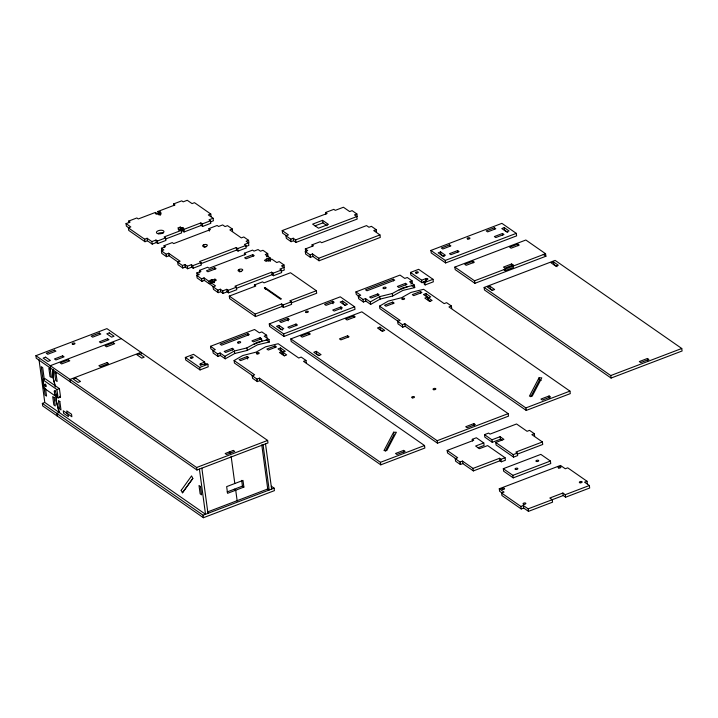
<?xml version="1.0" encoding="UTF-8"?>
<svg xmlns="http://www.w3.org/2000/svg" width="718" height="718" viewBox="0 0 718 718"><rect width="100%" height="100%" fill="white"/><g stroke="black" fill="none" stroke-linecap="round" stroke-linejoin="round"><path stroke-width="1.08" d="M56.094 394.972L56.076 400.07L59.181 412.473L56.175 400.868L56.148 394.272M393.617 432.218L383.995 450.572L386.742 450.617L396.363 432.263L393.617 432.218L393.958 434.731L385.342 451.155M539.038 377.803L529.417 396.156L532.173 396.21L541.794 377.847L539.038 377.803L539.38 380.316L530.773 396.74M181.178 490.376L191.571 475.908L192.846 478.493L182.435 492.853L181.16 490.268M182.417 492.754L192.828 478.394M423.961 281.806L427.165 279.634A1.427 0.664 -7.7 0 0 427.668 278.674A1.427 0.664 -7.7 0 0 425.729 278.638L421.645 280.191L410.49 272.427L418.648 269.322L433.008 279.302L433.349 281.815L425.182 284.929L424.302 284.319L423.961 281.806L424.85 282.416L425.182 284.929M253.212 376.097L234.445 363.039L234.104 360.526L242.774 355.527L256.138 352.125L265.579 346.83L278.18 343.725L298.733 358.022L301.183 357.088L305.967 360.418L306.308 362.931M397.745 321.063L379.876 308.623L379.535 306.119L388.196 301.111L401.568 297.71L411.01 292.414L423.611 289.309L444.164 303.606L446.605 302.673L451.398 306.003L451.739 308.516M220.085 352.978L224.887 356.316L234.328 351.012L246.92 347.907L257.134 342.315L268.963 339.506L269.304 342.019L257.475 344.828L247.261 350.42L234.669 353.525L225.228 358.82L220.426 355.482L220.085 352.978L217.644 353.911L212.851 350.581L215.301 349.648L210.509 346.309L254.576 329.499L259.377 332.838L261.828 331.904L266.611 335.234L266.952 337.747M365.516 298.562L370.317 301.901L379.75 296.597L392.351 293.5L402.565 287.9L414.385 285.091L414.726 287.604L402.906 290.413L392.692 296.004L380.091 299.11L370.65 304.405L365.857 301.075L365.516 298.562L363.066 299.496L358.282 296.166L360.732 295.233L355.931 291.894L400.007 275.093L404.808 278.422L407.25 277.489L412.042 280.819L412.374 283.332L410.75 283.951M128.917 222.742L128.684 221.072L136.851 217.958L138.287 218.954L155.42 212.42L156.38 213.084L155.321 213.488L156.371 214.224L157.43 213.82L158.866 214.817L161.317 213.883L159.881 212.887L160.94 212.483L159.89 211.747L158.831 212.151L157.87 211.487L175.012 204.953L173.577 203.948L181.735 200.843L183.171 201.839L187.254 200.286L192.038 203.607L194.488 202.673L210.76 214L211.101 216.504M128.773 227.794L126.377 226.134L126.045 223.621L130.12 222.068L128.684 221.072M165.472 239.058L181.609 232.91L181.268 230.397L164.126 236.931L165.562 237.927L165.903 240.44L157.736 243.555L156.3 242.558L152.225 244.111L147.432 240.781L144.991 241.715L128.719 230.397L128.378 227.884L130.829 226.951L126.045 223.621M128.378 227.884L144.65 239.202L147.1 238.268L151.884 241.598L152.225 244.111M210.76 214L208.31 214.933L213.093 218.263L213.434 220.767L210.374 221.934M181.708 228.064L182.767 227.66L183.108 230.173L182.04 230.577L181.708 228.064L180.272 227.067L177.822 228.001L179.258 228.997L178.199 229.401L179.249 230.137M178.979 230.2L180.604 229.581L182.04 230.577M213.093 218.263L209.019 219.816L210.455 220.812L210.787 223.325L202.629 226.439L201.193 225.434L184.05 231.977L183.099 231.304L182.758 228.8L183.817 228.396L182.767 227.66M151.884 241.598L155.968 240.045L157.404 241.042L157.736 243.555M182.758 228.8L183.718 229.464L200.852 222.93L202.288 223.926L202.629 226.439M157.404 241.042L165.562 237.927M202.288 223.926L210.455 220.812M183.099 231.304L184.158 230.9M164.323 247.378L164.099 245.709L172.257 242.594L173.693 243.59L210.428 229.589L208.992 228.584L217.15 225.479L218.586 226.475L222.67 224.922L225.057 226.583L227.507 225.649L232.291 228.979L232.632 231.492M161.792 250.77L161.451 248.257L165.535 246.705L164.099 245.709M178.692 262.528L168.972 255.761L166.522 256.694L161.738 253.364L161.397 250.86L163.848 249.927L161.451 248.257M161.397 250.86L166.181 254.19L168.631 253.257L180.119 261.244L177.669 262.178L178.01 264.691L182.794 268.02L185.244 267.087L187.631 268.747L191.715 267.195L193.151 268.191L201.309 265.077L200.977 262.564L199.541 261.567L236.267 247.566L237.703 248.563L238.044 251.076L246.202 247.961L245.861 245.448L244.425 244.452L248.509 242.899L248.85 245.403L245.789 246.57M232.291 228.979L229.85 229.913L241.329 237.9L243.779 236.967L248.563 240.297L248.904 242.81M177.669 262.178L182.453 265.507L184.903 264.574L187.299 266.234L187.631 268.747M248.563 240.297L246.112 241.23L248.509 242.899M325.9 214.135L325.667 212.465L333.834 209.351L335.27 210.347L343.428 207.242L349.648 211.568L352.098 210.634L356.882 213.964L357.223 216.468M187.299 266.234L191.374 264.682L192.81 265.678L193.151 268.191M286.114 235.558L282.56 233.09L282.219 230.577L327.103 213.461L325.667 212.465M192.81 265.678L200.977 262.564M237.703 248.563L245.861 245.448M200.896 263.694L236.608 250.079L238.044 251.076M322.588 220.336L312.626 224.133L318.469 228.198L328.422 224.402L322.588 220.336L322.929 222.849L327.094 225.748M356.882 213.964L354.441 214.897L356.828 216.558L357.169 219.071L295.96 242.415L293.563 240.745L291.113 241.679L286.329 238.349L285.988 235.836L288.439 234.903L282.219 230.577M314.96 225.883L322.929 222.849M199.855 272.849L199.514 270.345L207.673 267.231L209.109 268.227L245.834 254.226L244.398 253.221L252.565 250.115L254.001 251.112L258.076 249.559L260.472 251.219L262.923 250.286L267.706 253.616L268.047 256.129L266.414 256.748M197.208 275.407L196.867 272.894L200.95 271.341L199.514 270.345M214.628 267.67L206.461 270.785L207.897 271.781L216.064 268.667L214.628 267.67L214.853 269.34M285.988 235.836L290.772 239.166L293.222 238.232L295.619 239.902L295.96 242.415M211.038 283.269L209.414 283.897L204.388 280.397L201.938 281.33L197.154 278.001L196.813 275.497L199.263 274.563L196.867 272.894M252.79 254.666L244.632 257.78L246.068 258.776L254.226 255.662L252.79 254.666L253.014 256.335M295.619 239.902L356.828 216.558M196.813 275.497L201.596 278.826L204.047 277.893L209.073 281.384L209.414 283.897M267.706 253.616L265.256 254.549L270.282 258.04L270.623 260.553M214.467 281.968L212.833 282.587L212.501 280.074L211.873 279.643L210.078 280.334L210.93 282.434M268.029 258.238L268.37 260.742L268.99 261.181L268.649 258.668L268.029 258.238L266.234 258.92L267.078 261.029M209.073 281.384L210.706 280.765M212.501 280.074L214.942 279.14L216.378 280.146L213.937 281.079L214.161 282.748M266.854 259.351L264.404 260.284L265.839 261.28L268.29 260.347L268.909 260.787L271.718 259.045L276.744 262.537L279.194 261.603L283.978 264.933L284.319 267.446M268.649 258.668L270.282 258.04M213.354 286.644L210.841 284.893L210.509 282.38L214.556 281.51L213.937 281.079M312.285 246.498L312.061 244.829L320.219 241.715L321.655 242.711L366.548 225.596L368.944 227.256L371.394 226.323L376.178 229.652L376.519 232.165M305.671 251.444L305.338 248.94L313.497 245.825L312.061 244.829M376.178 229.652L373.728 230.586L379.948 234.921L380.289 237.425L319.07 260.769L312.851 256.443L310.4 257.376L305.617 254.046L305.276 251.533L307.726 250.6L305.338 248.94M281.205 271.207L284.265 270.04L283.924 267.536L279.841 269.088L281.276 270.085L281.618 272.598L273.45 275.712L273.118 273.199L271.682 272.203L234.948 286.204L236.384 287.2L236.725 289.713L228.566 292.827L227.13 291.831L223.047 293.384L220.659 291.723L218.209 292.657L213.425 289.327L213.084 286.814L215.535 285.881L210.509 282.38M35.9 355.697L106.91 328.62L267.626 440.43L267.967 442.943L196.956 470.021L36.241 358.21L35.9 355.697L196.615 467.508L196.956 470.021M305.276 251.533L310.068 254.863L312.51 253.93L318.738 258.256L319.07 260.769M213.084 286.814L217.868 290.144L220.318 289.21L222.706 290.871L223.047 293.384M283.978 264.933L281.528 265.866L283.924 267.536M222.706 290.871L226.789 289.318L228.225 290.314L228.566 292.827M228.225 290.314L236.384 287.2M273.118 273.199L281.276 270.085M236.312 288.331L272.023 274.716L273.45 275.712M318.738 258.256L379.948 234.921M254.612 286.653L254.387 284.983L262.546 281.869L263.982 282.865L290.512 272.75L316.351 290.727L316.692 293.24L291.185 302.969M316.351 290.727L289.83 300.842L291.266 301.838L291.607 304.351L283.439 307.466L282.003 306.469L255.482 316.584L229.634 298.598L229.302 296.094L255.823 285.979L254.387 284.983M121.288 338.627L50.278 365.704L50.619 368.217M265.148 287.631L264.332 287.936L280.55 299.226L281.366 298.912L265.148 287.631L265.373 289.3M54.891 395.708L43.735 387.944L42.604 379.58L45.046 378.646L59.406 388.635L60.536 397L58.086 397.934L57.207 397.323L55.762 392.531A1.427 0.574 69.1 0 0 54.873 390.771A1.427 0.574 69.1 0 0 54.326 391.525L54.891 395.708L57.341 394.774M42.604 379.58L56.955 389.569L59.406 388.635M229.302 296.094L255.141 314.071L281.662 303.956L283.098 304.953L283.439 307.466M54.326 391.525L55.959 390.906M283.098 304.953L291.266 301.838M430.89 250.429L501.9 223.352L516.278 233.359L516.619 235.863L445.618 262.941L431.231 252.942L430.89 250.429L445.277 260.428L445.618 262.941M449.468 244.892L441.31 248.006L442.746 249.002L450.904 245.888L449.468 244.892L449.692 246.561M494.361 227.777L486.194 230.891L487.63 231.887L495.797 228.773L494.361 227.777L494.585 229.446M271.314 486.212L274.079 488.132L274.411 490.645L203.409 517.714L42.685 405.912L42.353 403.399L44.435 402.601M440.592 251.901L438.142 252.835L442.925 256.164L445.375 255.231L440.592 251.901L440.924 254.405L444.119 256.631M504.251 227.624L501.801 228.557L506.585 231.887L509.035 230.954L504.251 227.624L504.592 230.137L507.779 232.354M457.635 250.573L449.477 253.687L450.913 254.684L459.071 251.569L457.635 250.573L457.86 252.242M502.528 233.458L494.361 236.572L495.797 237.568L503.964 234.454L502.528 233.458L502.753 235.127M269.268 323.899L340.278 296.83L354.656 306.828L354.997 309.341L283.987 336.419L269.609 326.412L269.268 323.899L283.655 333.906L283.987 336.419M204.675 362.087L200.591 363.64A1.427 0.664 -7.7 0 0 200.089 364.609A1.427 0.664 -7.7 0 0 202.027 364.636L206.99 363.694L207.87 364.304L208.211 366.817L200.044 369.932L185.693 359.942L185.352 357.429L193.51 354.324L204.675 362.087L205.007 364.591M247.854 333.61L220.103 344.191L221.539 345.196L249.29 334.615L247.854 333.61L248.078 335.288M287.846 318.361L279.688 321.476L281.124 322.472L289.282 319.366L287.846 318.361L288.187 320.874M332.739 301.246L324.572 304.36L326.008 305.356L334.175 302.251L332.739 301.246L333.08 303.759M393.284 279.203L365.534 289.785L366.97 290.781L394.721 280.2L393.284 279.203L393.509 280.873M445.277 260.428L516.278 233.359M278.97 325.371L276.52 326.304L281.303 329.634L283.754 328.7L278.97 325.371L279.302 327.884L282.497 330.101M342.63 301.093L340.179 302.027L344.963 305.356L347.413 304.423L342.63 301.093L342.971 303.606L345.358 305.276M59.666 412.285L56.731 413.406L57.072 415.91M232.372 348.329L224.204 351.443L225.623 352.43L233.79 349.316L232.372 348.329L232.596 350.007M261.549 338.752L260.113 337.747L251.955 340.862L253.391 341.858L261.549 338.752L261.89 341.256L253.732 344.371M266.611 335.234L264.161 336.168L268.963 339.506M296.013 324.042L287.855 327.157L289.282 328.153L297.449 325.048L296.013 324.042L296.238 325.721M340.906 306.927L332.739 310.041L334.175 311.038L342.342 307.932L340.906 306.927L341.238 309.44M377.794 293.922L369.635 297.028L371.053 298.015L379.212 294.91L377.794 293.922L378.018 295.592M405.544 283.341L397.386 286.446L398.822 287.451L406.98 284.337L405.544 283.341L405.769 285.01M412.042 280.819L409.592 281.752L414.385 285.091M212.851 350.581L213.192 353.085L217.976 356.415L220.426 355.482M454.844 267.087L525.854 240.018L545.563 253.732L545.904 256.236L474.894 283.314L455.185 269.6L454.844 267.087L474.562 280.801L474.894 283.314M358.282 296.166L358.623 298.679L363.407 302.009L365.857 301.075M472.92 261.208L464.752 264.314L466.188 265.319L474.356 262.205L472.92 261.208L473.144 262.878M517.813 244.084L509.645 247.198L511.081 248.195L519.24 245.089L517.813 244.084L518.037 245.762M283.655 333.906L354.656 306.828M399.163 289.955L407.321 286.85M185.352 357.429L199.703 367.419L207.87 364.304M410.49 272.427L410.831 274.94L421.987 282.704L425.047 281.537M424.85 282.416L433.008 279.302M290.826 338.896L361.836 311.827L508.173 413.631L508.515 416.144L437.504 443.212L291.167 341.409L290.826 338.896L437.163 440.708L437.504 443.212M247.279 356.514L239.121 359.619L240.557 360.624L248.715 357.51L247.279 356.514L247.62 359.018M275.03 345.932L266.872 349.038L268.308 350.043L276.466 346.929L275.03 345.932L275.254 347.602M308.902 333.017L300.743 336.123L302.179 337.128L310.338 334.014L308.902 333.017L309.126 334.687M353.794 315.893L345.627 319.007L347.063 320.004L355.231 316.898L353.794 315.893L354.019 317.571M392.71 302.099L384.543 305.204L385.979 306.209L394.146 303.095L392.71 302.099L392.934 303.768M420.461 291.517L412.294 294.631L413.73 295.628L421.897 292.513L420.461 291.517L420.685 293.186M284.696 355.805L283.17 354.746L282.829 352.233L285.279 351.299L280.496 347.97L278.046 348.903L281.869 351.569L282.21 354.073M430.127 301.398L428.592 300.33L428.26 297.817L430.701 296.884L425.918 293.554L423.467 294.488L427.3 297.153L427.641 299.666M281.869 351.569L279.428 352.502L284.211 355.832L286.661 354.898L282.829 352.233M513.074 264.96L511.638 263.964L503.471 267.078L504.907 268.074L513.074 264.96L513.406 267.473L505.248 270.587L503.812 269.591M427.3 297.153L424.85 298.087L429.633 301.416L432.083 300.483L428.26 297.817M474.562 280.801L545.563 253.732M347.62 335.773L339.452 338.887L340.888 339.883L349.056 336.769L347.62 335.773L347.844 337.451M305.967 360.418L303.517 361.351L424.517 445.528L424.859 448.041L380.782 464.842L259.781 380.666L257.331 381.599L252.548 378.269L252.206 375.765L254.657 374.832L234.104 360.526M316.279 351.335L313.829 352.269L318.621 355.598L321.063 354.665L316.279 351.335L316.62 353.839L319.016 355.509M379.939 327.058L377.497 327.991L382.281 331.321L384.731 330.388L379.939 327.058L380.28 329.571L382.676 331.231M484.129 287.46L555.14 260.392L681.759 348.481L682.1 350.985L611.09 378.063L484.47 289.973L484.129 287.46L610.749 375.559L611.09 378.063M451.398 306.003L448.947 306.936L569.939 391.113L570.28 393.626L526.213 410.427L405.212 326.25L402.762 327.184L397.978 323.854L397.637 321.35L400.088 320.416L379.535 306.119M489.864 286.177L487.414 287.11L492.207 290.44L494.648 289.507L489.864 286.177L490.206 288.69L492.602 290.359M553.533 261.908L551.083 262.842L555.867 266.172L558.317 265.238L553.533 261.908L553.865 264.421L557.06 266.638M252.206 375.765L256.999 379.095L259.44 378.153L380.441 462.338L380.782 464.842M397.637 321.35L402.421 324.68L404.871 323.746L525.872 407.923L526.213 410.427M196.615 467.508L267.626 440.43M227.139 491.938L242.451 486.104L243.878 487.1L227.561 493.32L226.655 486.625L242.98 480.405L243.878 487.1M207.547 511.952L267.742 489.003L261.774 444.891M42.353 403.399L203.068 515.21L274.079 488.132M403.687 450.374L395.528 453.489L396.964 454.485L405.123 451.38L403.687 450.374L403.911 452.053M473.88 423.611L465.722 426.725L467.158 427.722L475.316 424.616L473.88 423.611L474.104 425.289M549.117 395.968L540.95 399.073L542.386 400.079L550.553 396.964L549.117 395.968L549.458 398.472M647.465 358.461L639.307 361.576L640.743 362.572L648.901 359.458L647.465 358.461L647.807 360.974M380.441 462.338L424.517 445.528M437.163 440.708L508.173 413.631M525.872 407.923L569.939 391.113M610.749 375.559L681.759 348.481M472.498 440.996L472.273 439.317L476.357 437.765L483.77 442.925L484.111 445.429L477.991 447.763M501.963 440.278L500.437 439.21L492.27 442.324L484.856 437.163L484.515 434.65L488.599 433.098L490.035 434.094L516.556 423.979L527.084 431.303L529.534 430.369L534.318 433.699L534.659 436.212M456.298 459.044L447.52 452.941L447.179 450.428L473.709 440.313L472.273 439.317M483.77 442.925L475.612 446.031L479.436 448.696L487.603 445.582L505.068 457.734L505.409 460.247L501.326 461.8L499.89 460.803L499.548 458.29L473.027 468.405L462.5 461.082L460.05 462.015L455.266 458.685L457.707 457.752L447.179 450.428M484.515 434.65L491.929 439.811L500.096 436.697L503.919 439.362L495.761 442.476L496.102 444.981L513.567 457.133L517.651 455.58L517.31 453.067L515.874 452.071L542.395 441.956L542.736 444.469L517.229 454.189M534.318 433.699L531.867 434.632L542.395 441.956M455.266 458.685L455.598 461.198L460.391 464.528L462.832 463.595L473.359 470.918L499.89 460.803M499.548 458.29L500.985 459.296L505.068 457.734M495.761 442.476L513.226 454.629L517.31 453.067M503.3 468.692L540.842 454.377L550.419 461.037L550.751 463.55L513.208 477.865L503.641 471.205L503.3 468.692L512.867 475.352L513.208 477.865M512.867 475.352L550.419 461.037M502.008 492.952L499.62 491.283L499.279 488.77L560.489 465.435L565.272 468.764L567.723 467.831L587.01 481.248L587.351 483.752M587.01 481.248L584.56 482.182L589.343 485.503L589.684 488.016L565.613 497.197L565.272 494.684L562.876 493.024L549.817 498.005L552.214 499.665L552.555 502.178L528.475 511.36L523.691 508.03L521.241 508.963L501.954 495.546L501.613 493.033L504.063 492.099L499.279 488.77M501.613 493.033L520.9 506.45L523.35 505.517L528.134 508.847L528.475 511.36M528.134 508.847L563.217 495.537L565.613 497.197M565.272 494.684L589.343 485.503M539.38 380.316L541.21 380.343M543.221 254.369L545.904 256.236M411.531 285.378L414.726 287.604M428.655 297.728L426.259 296.067L425.918 293.554M358.668 296.076L356.272 294.407L355.931 291.894M180.308 229.733L181.268 230.397M266.1 339.793L269.304 342.019M283.224 352.143L280.828 350.483L280.496 347.97M213.246 350.492L210.85 348.822L210.509 346.309M229.248 451.972L230.684 452.968M267.347 488.725L269.178 489.999L263.066 444.81M234.283 489.209L235.719 490.215L237.182 501.02M59.657 396.39L60.536 397M55.349 386.778L53.015 377.48L53.06 369.321L52.908 376.681L55.385 386.831M562.876 493.024L563.217 495.537M511.638 263.964L511.862 265.642M505.023 268.909L505.248 270.587M523.35 505.517L523.691 508.03M520.9 506.45L521.241 508.963M513.226 454.629L513.567 457.133M500.096 436.697L500.437 439.21M500.985 459.296L501.326 461.8M491.929 439.811L492.27 442.324M473.027 468.405L473.359 470.918M462.5 461.082L462.832 463.595M460.05 462.015L460.391 464.528M425.729 278.638L426.07 281.151M421.645 280.191L421.987 282.704M404.871 323.746L405.212 326.25M402.421 324.68L402.762 327.184M392.351 293.5L392.692 296.004M379.75 296.597L380.091 299.11M370.317 301.901L370.65 304.405M363.066 299.496L363.407 302.009M312.51 253.93L312.851 256.443M310.068 254.863L310.4 257.376M293.222 238.232L293.563 240.745M290.772 239.166L291.113 241.679M281.662 303.956L282.003 306.469M270.085 259.665L270.309 261.343M271.682 272.203L272.023 274.716M260.113 337.747L260.347 339.426M255.141 314.071L255.482 316.584M244.398 253.221L244.632 254.899M259.44 378.153L259.781 380.666M256.999 379.095L257.331 381.599M265.516 443.877L271.628 489.066M236.267 247.566L236.608 250.079M239.202 269.385A2.378 1.104 -7.7 0 0 239.229 271.305A2.378 1.104 -7.7 0 0 242.756 269.959A2.378 1.104 -7.7 0 0 239.202 269.385L239.534 271.889M246.92 347.907L247.261 350.42M226.789 289.318L227.13 291.831M234.328 351.012L234.669 353.525M220.318 289.21L220.659 291.723M217.868 290.144L218.209 292.657M208.992 228.584L209.333 231.097M214.942 279.14L215.176 280.819M224.887 356.316L225.228 358.82M241.67 480.36L242.451 486.104M211.873 279.643L212.214 282.156M200.852 222.93L201.193 225.434M203.786 244.748A2.378 1.104 -7.7 0 0 203.813 246.669A2.378 1.104 -7.7 0 0 207.349 245.323A2.378 1.104 -7.7 0 0 203.786 244.748L204.127 247.252A2.378 1.104 -7.7 0 1 205.913 246.947M217.644 353.911L217.976 356.415M231.124 456.244L234.813 483.519M204.047 277.893L204.388 280.397M201.596 278.826L201.938 281.33M191.374 264.682L191.715 267.195M183.718 229.464L184.05 231.977M200.591 363.64L200.816 365.309M199.703 367.419L200.044 369.932M180.272 227.067L180.604 229.581M184.903 264.574L185.244 267.087M182.453 265.507L182.794 268.02M173.577 203.948L173.801 205.626M201.857 468.154L207.96 513.343M199.407 469.087L205.519 514.276L44.794 402.466L38.987 359.476M168.631 253.257L168.972 255.761M203.068 515.21L203.409 517.714M166.181 254.19L166.522 256.694M159.89 211.747L160.231 214.26M159.881 212.887L160.222 215.391M158.831 212.151L159.172 214.664L158.211 214L157.87 211.487M155.968 240.045L156.3 242.558M147.1 238.268L147.432 240.781M144.65 239.202L144.991 241.715M141.231 354.019L140.997 352.341L69.996 379.418L70.328 381.931M68.048 414.089L68.389 416.602L63.597 413.272L63.265 410.759L71.872 416.754L71.54 414.241L66.747 410.911L67.088 413.424M56.955 389.569L58.086 397.934M44.319 379.678L42.694 367.643L41.258 366.647L43.475 383.053M45.503 388.429L46.535 396.094L45.099 395.097L43.771 385.243M240.108 271.718A2.378 1.104 -7.7 0 1 241.329 271.584M157.843 233.583A3.814 1.768 -7.7 0 1 163.192 233M54.478 350.16L46.311 353.274L47.747 354.27L55.914 351.165L54.478 350.16M99.362 333.044L91.204 336.159L92.64 337.155L100.798 334.041L99.362 333.044M45.593 357.169L43.143 358.102L47.935 361.432L50.377 360.499L45.593 357.169M109.253 332.892L106.811 333.825L111.595 337.155L114.045 336.221L109.253 332.892M62.645 355.841L54.478 358.955L55.914 359.951L64.082 356.846L62.645 355.841M107.529 338.725L99.371 341.84L100.807 342.836L108.965 339.722L107.529 338.725M68.354 359.817L60.195 362.931L61.631 363.927L69.79 360.813L68.354 359.817M113.247 342.701L105.079 345.816L106.515 346.812L114.683 343.698L113.247 342.701M107.072 362.581L98.904 365.686L100.34 366.692L108.508 363.577L107.072 362.581M75.731 378.135L73.281 379.068L78.065 382.398L80.515 381.464L75.731 378.135M139.391 353.857L136.95 354.791L141.733 358.12L144.183 357.187L139.391 353.857M233.332 450.419L225.165 453.534L226.601 454.53L234.768 451.416L233.332 450.419M50.287 369.142L48.86 368.137L50 376.519L51.427 377.506L50.287 369.142M56.004 373.109L54.568 372.112L55.699 380.477L57.135 381.482L56.004 373.109M200.457 486.499L199.021 485.494L200.151 493.867L201.587 494.864L200.457 486.499M54.155 397.601L52.701 396.587L53.85 404.97L55.286 405.966L54.137 397.592M59.854 401.568L58.418 400.563L59.549 408.937L60.985 409.933L59.854 401.568M536.606 461.53A1.427 0.664 -7.7 0 0 538.733 460.723A1.427 0.664 -7.7 0 0 536.597 460.382A1.427 0.664 -7.7 0 0 536.606 461.53M515.748 469.491A1.427 0.664 -7.7 0 0 517.866 468.675A1.427 0.664 -7.7 0 0 515.73 468.333A1.427 0.664 -7.7 0 0 515.748 469.491M580.045 482.792A1.427 0.664 -7.7 0 0 582.172 481.984A1.427 0.664 -7.7 0 0 580.036 481.634A1.427 0.664 -7.7 0 0 580.045 482.792M523.736 504.26A1.427 0.664 -7.7 0 0 525.854 503.453A1.427 0.664 -7.7 0 0 523.718 503.112A1.427 0.664 -7.7 0 0 523.736 504.26M502.483 489.479A1.427 0.664 -7.7 0 0 504.601 488.671A1.427 0.664 -7.7 0 0 502.465 488.33A1.427 0.664 -7.7 0 0 502.483 489.479M558.801 468.01A1.427 0.664 -7.7 0 0 560.92 467.203A1.427 0.664 -7.7 0 0 558.784 466.853A1.427 0.664 -7.7 0 0 558.801 468.01M467.849 239.04A1.427 0.664 -7.7 0 0 469.967 238.232A1.427 0.664 -7.7 0 0 467.831 237.891A1.427 0.664 -7.7 0 0 467.849 239.04M416.18 273.136A1.427 0.664 -7.7 0 0 418.298 272.328A1.427 0.664 -7.7 0 0 416.162 271.978A1.427 0.664 -7.7 0 0 416.18 273.136M191.033 358.138A1.427 0.664 -7.7 0 0 193.16 357.331A1.427 0.664 -7.7 0 0 191.024 356.981A1.427 0.664 -7.7 0 0 191.033 358.138M158.328 233.781A3.814 1.768 -7.7 0 0 163.982 231.627A3.814 1.768 -7.7 0 0 158.283 230.702A3.814 1.768 -7.7 0 0 158.328 233.781M383.52 288.573A1.58 0.727 -7.7 0 0 386.078 287.891A1.58 0.727 -7.7 0 0 384.031 287.272A1.58 0.727 -7.7 0 0 383.52 288.573M402.52 299.514A1.427 0.664 -7.7 0 0 404.638 298.706A1.427 0.664 -7.7 0 0 402.502 298.365A1.427 0.664 -7.7 0 0 402.52 299.514M238.089 342.989A1.58 0.727 -7.7 0 0 240.656 342.298A1.58 0.727 -7.7 0 0 238.6 341.687A1.58 0.727 -7.7 0 0 238.089 342.989M257.089 353.929A1.427 0.664 -7.7 0 0 259.216 353.121A1.427 0.664 -7.7 0 0 257.071 352.771A1.427 0.664 -7.7 0 0 257.089 353.929M412.383 397.853A1.427 0.664 -7.7 0 0 414.501 397.045A1.427 0.664 -7.7 0 0 412.365 396.704A1.427 0.664 -7.7 0 0 412.383 397.853M433.735 389.703A1.427 0.664 -7.7 0 0 435.853 388.896A1.427 0.664 -7.7 0 0 433.717 388.555A1.427 0.664 -7.7 0 0 433.735 389.703M306.227 312.518A1.427 0.664 -7.7 0 0 308.345 311.711A1.427 0.664 -7.7 0 0 306.209 311.361A1.427 0.664 -7.7 0 0 306.227 312.518M72.859 344.317A1.427 0.664 -7.7 0 0 74.977 343.5A1.427 0.664 -7.7 0 0 72.841 343.159A1.427 0.664 -7.7 0 0 72.859 344.317M44.758 384.866A1.427 0.574 69.1 0 0 45.979 386.706A1.427 0.574 69.1 0 0 45.683 384.534A1.427 0.574 69.1 0 0 44.758 384.866"/></g></svg>
